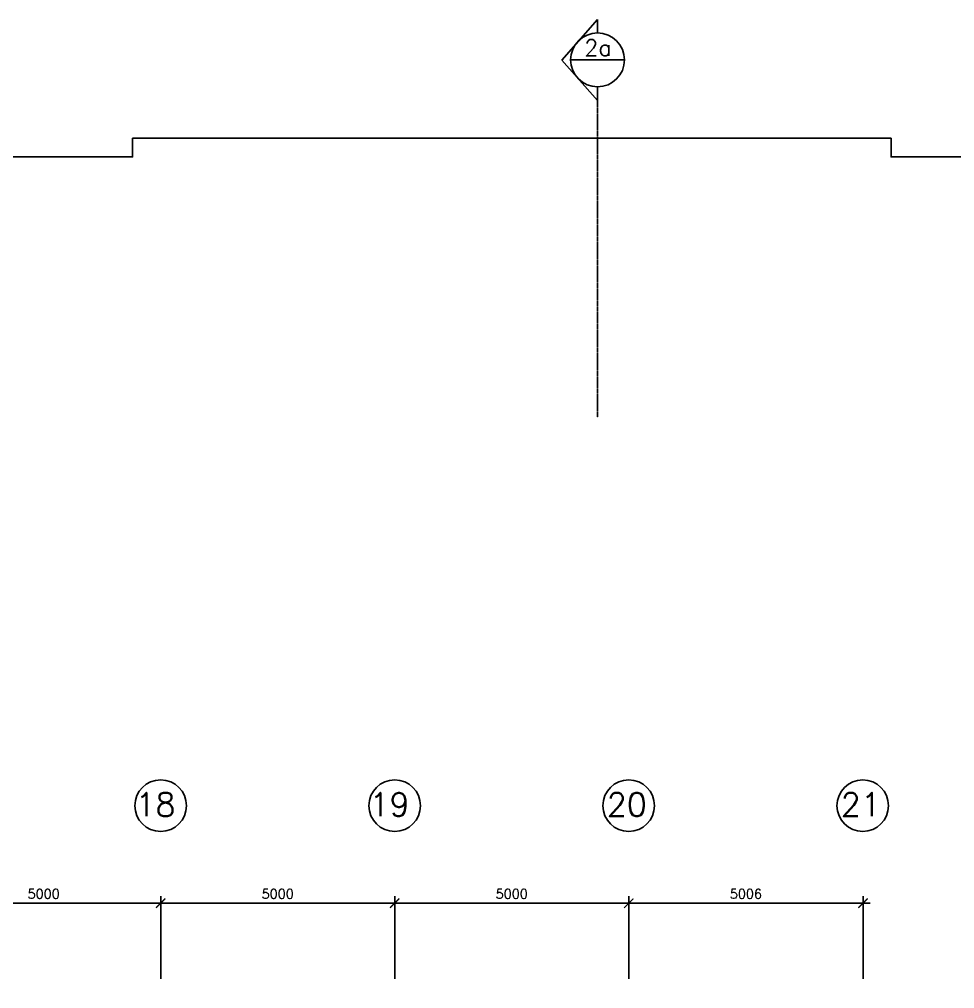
# Model space of a CAD drawing. Extents: x 2332957 to 2465864, y -1012926 to -914299.
# Drawn here: x 2417763 to 2437745, y -935000 to -914299 of the extents above; entities that cross this region are included whole.
import ezdxf

# ---------------------------------------------------------------- set-up
doc = ezdxf.new("R2010")
doc.units = 0
doc.header["$LTSCALE"] = 15
doc.header["$MEASUREMENT"] = 0
doc.header["$PDMODE"] = 34
doc.linetypes.add('DASHDOT', pattern=[1, 0.5, -0.25, 0, -0.25])
doc.layers.get('0').update_dxf_attribs({"linetype": 'CONTINUOUS'})
doc.layers.get('DEFPOINTS').update_dxf_attribs({"linetype": 'CONTINUOUS'})
for name, color, linetype in [('AR', 7, 'CONTINUOUS'), ('AR1', 7, 'CONTINUOUS'), ('DIM', 7, 'CONTINUOUS'), ('GRID-T', 7, 'CONTINUOUS'), ('hatch', 7, 'CONTINUOUS')]:
    doc.layers.add(name, color=color, linetype=linetype)
doc.styles.add('ROMANS', font='romans')
doc.styles.get("Standard").update_dxf_attribs({"font": 'ROMANS.SHX'})
doc.dimstyles.new('STANDARD$0', dxfattribs={"dimscale": 0, "dimtxt": 8, "dimasz": 6, "dimexe": 1, "dimexo": 1, "dimgap": 3, "dimtad": 1, "dimdec": 0, "dimlfac": -1, "dimrnd": 1, "dimzin": 0, "dimdsep": 46, "dimtxsty": 'Standard', "dimcen": 0, "dimclrd": 5, "dimclre": 250, "dimadec": 0, "dimazin": 0, "dimtfac": 1, "dimtdec": 4, "dimtofl": 0, "dimtmove": 0, "dimatfit": 3, "dimfxl": 1, "dimtolj": 1, "dimtzin": 0, "dimarcsym": 0})

# ---------------------------------------------------------------- blocks, each defined once
blk = doc.blocks.new('_ARCHTICK')
at = {"color": 0, "linetype": 'ByBlock', "const_width": 0.15}
blk.add_lwpolyline([(-0.5, -0.5), (0.5, 0.5)], dxfattribs=at)
blk = doc.blocks.new('*D270')
at = {"layer": 'DEFPOINTS', "color": 0, "transparency": 16777216}
for p in [(2420783, -933177), (2415783, -934938), (2420783, -934938)]:
    blk.add_point(p, dxfattribs=at)
at = {"layer": 'DIM', "color": 7, "lineweight": -2, "transparency": 16777216}
for p, q in [((2415633, -933177), (2420933, -933177)), ((2415783, -934788), (2415783, -933027)), ((2420783, -934788), (2420783, -933027))]:
    blk.add_line(p, q, dxfattribs=at)
at = {"layer": 'DIM', "color": 7, "lineweight": -2, "transparency": 16777216, "xscale": 200, "yscale": 200, "zscale": 200, "rotation": 180}
blk.add_blockref('_ARCHTICK', (2415783, -933177), dxfattribs=at)
at = {"layer": 'DIM', "color": 7, "lineweight": -2, "transparency": 16777216, "xscale": 200, "yscale": 200, "zscale": 200}
blk.add_blockref('_ARCHTICK', (2420783, -933177), dxfattribs=at)
at = {"layer": 'DIM', "color": 7, "transparency": 16777216, "insert": (2418283, -932977), "char_height": 200, "attachment_point": 5, "style": 'ROMANS'}
blk.add_mtext('\\A1;5000', dxfattribs=at)
blk = doc.blocks.new('*D271')
at = {"layer": 'DEFPOINTS', "color": 0, "transparency": 16777216}
for p in [(2425783, -933177), (2420783, -934938), (2425783, -934938)]:
    blk.add_point(p, dxfattribs=at)
at = {"layer": 'DIM', "color": 7, "lineweight": -2, "transparency": 16777216}
for p, q in [((2420633, -933177), (2425933, -933177)), ((2420783, -934788), (2420783, -933027)), ((2425783, -934788), (2425783, -933027))]:
    blk.add_line(p, q, dxfattribs=at)
at = {"layer": 'DIM', "color": 7, "lineweight": -2, "transparency": 16777216, "xscale": 200, "yscale": 200, "zscale": 200, "rotation": 180}
blk.add_blockref('_ARCHTICK', (2420783, -933177), dxfattribs=at)
at = {"layer": 'DIM', "color": 7, "lineweight": -2, "transparency": 16777216, "xscale": 200, "yscale": 200, "zscale": 200}
blk.add_blockref('_ARCHTICK', (2425783, -933177), dxfattribs=at)
at = {"layer": 'DIM', "color": 7, "transparency": 16777216, "insert": (2423283, -932977), "char_height": 200, "attachment_point": 5, "style": 'ROMANS'}
blk.add_mtext('\\A1;5000', dxfattribs=at)
blk = doc.blocks.new('*D272')
at = {"layer": 'DEFPOINTS', "color": 0, "transparency": 16777216}
for p in [(2430783, -933177), (2425783, -934938), (2430783, -934938)]:
    blk.add_point(p, dxfattribs=at)
at = {"layer": 'DIM', "color": 7, "lineweight": -2, "transparency": 16777216}
for p, q in [((2425633, -933177), (2430933, -933177)), ((2425783, -934788), (2425783, -933027)), ((2430783, -934788), (2430783, -933027))]:
    blk.add_line(p, q, dxfattribs=at)
at = {"layer": 'DIM', "color": 7, "lineweight": -2, "transparency": 16777216, "xscale": 200, "yscale": 200, "zscale": 200, "rotation": 180}
blk.add_blockref('_ARCHTICK', (2425783, -933177), dxfattribs=at)
at = {"layer": 'DIM', "color": 7, "lineweight": -2, "transparency": 16777216, "xscale": 200, "yscale": 200, "zscale": 200}
blk.add_blockref('_ARCHTICK', (2430783, -933177), dxfattribs=at)
at = {"layer": 'DIM', "color": 7, "transparency": 16777216, "insert": (2428283, -932977), "char_height": 200, "attachment_point": 5, "style": 'ROMANS'}
blk.add_mtext('\\A1;5000', dxfattribs=at)
blk = doc.blocks.new('*D273')
at = {"layer": 'DEFPOINTS', "color": 0, "transparency": 16777216}
for p in [(2435789, -933177), (2430783, -934938), (2435789, -934938)]:
    blk.add_point(p, dxfattribs=at)
at = {"layer": 'DIM', "color": 7, "lineweight": -2, "transparency": 16777216}
for p, q in [((2430633, -933177), (2435939, -933177)), ((2430783, -934788), (2430783, -933027)), ((2435789, -934788), (2435789, -933027))]:
    blk.add_line(p, q, dxfattribs=at)
at = {"layer": 'DIM', "color": 7, "lineweight": -2, "transparency": 16777216, "xscale": 200, "yscale": 200, "zscale": 200, "rotation": 180}
blk.add_blockref('_ARCHTICK', (2430783, -933177), dxfattribs=at)
at = {"layer": 'DIM', "color": 7, "lineweight": -2, "transparency": 16777216, "xscale": 200, "yscale": 200, "zscale": 200}
blk.add_blockref('_ARCHTICK', (2435789, -933177), dxfattribs=at)
at = {"layer": 'DIM', "color": 7, "transparency": 16777216, "insert": (2433286, -932977), "char_height": 200, "attachment_point": 5, "style": 'ROMANS'}
blk.add_mtext('\\A1;5006', dxfattribs=at)

msp = doc.modelspace()

# ---------------------------------------------------------------- linework, layer by layer
at = {"layer": 'AR', "color": 0}
for p, q in [((2430116.5, -914298.8), (2429354.2, -915166.3)), ((2430116.5, -914298.8), (2429354.2, -915166.3)), ((2430116.5, -916033.8), (2429354.2, -915166.3)), ((2430116.5, -916033.8), (2429354.2, -915166.3)), ((2429541.5, -915163.7), (2430691.5, -915163.7)), ((2429541.5, -915163.7), (2430691.5, -915163.7))]:
    msp.add_line(p, q, dxfattribs=at)
at = {"layer": 'AR', "color": 0, "linetype": 'Continuous'}
for p, q in [((2430116.5, -914588.7), (2430116.5, -914298.8)), ((2430116.5, -914588.7), (2430116.5, -914298.8)), ((2430116.5, -915738.7), (2430116.5, -916033.8)), ((2430116.5, -915738.7), (2430116.5, -916033.8))]:
    msp.add_line(p, q, dxfattribs=at)
at = {"layer": 'AR', "color": 0, "linetype": 'DASHDOT'}
msp.add_line((2430116.5, -916033.8), (2430116.5, -922801.9), dxfattribs=at)
msp.add_line((2430116.5, -916033.8), (2430116.5, -922801.9), dxfattribs=at)
at = {"layer": 'AR', "color": 0}
msp.add_circle((2430116.5, -915163.7), 575, dxfattribs=at)
msp.add_circle((2430116.5, -915163.7), 575, dxfattribs=at)
at = {"layer": 'GRID-T', "color": 0}
for centre in [(2420782.2, -931093), (2425782.2, -931093), (2430782.2, -931093), (2435782.2, -931093)]:
    msp.add_circle(centre, 550, dxfattribs=at)
at = {"layer": 'hatch', "color": 0}
msp.add_lwpolyline([(2400657.9, -938662.5), (2400657.9, -933987.5), (2390707.9, -933987.5), (2390707.9, -923962.5), (2394532.9, -923962.5), (2394532.9, -917237.5), (2420182.2, -917237.5), (2420182.2, -916837.5), (2436388.9, -916837.5), (2436388.9, -917237.5), (2462038.9, -917237.5), (2462038.9, -923962.5), (2465863.9, -923962.5), (2465863.9, -940737.5), (2436031.6, -940737.5)], dxfattribs=at)

# ---------------------------------------------------------------- texts
at = {"layer": 'AR1', "color": 0, "style": 'ROMANS'}
msp.add_text('2a', height=350, dxfattribs=at).set_placement((2429834.1, -915080.5))
msp.add_text('2a', height=350, dxfattribs=at).set_placement((2429834.1, -915080.5))
at = {"layer": 'GRID-T', "color": 0, "style": 'ROMANS'}
for s, p in [('18', (2420242, -931318.7)), ('19', (2425242, -931318.7)), ('20', (2430312.6, -931318.7)), ('21', (2435312.6, -931318.7))]:
    msp.add_text(s, height=500, dxfattribs=at).set_placement(p)

# ---------------------------------------------------------------- dimensions: what is measured, and where the dimension line sits
at = {"layer": 'DIM', "color": 0}
for p1, p2, picture, middle in [((2415782.9, -934938.2), (2420782.9, -934938.2), '*D270', (2418282.9, -932977.2)), ((2420782.9, -934938.2), (2425782.9, -934938.2), '*D271', (2423282.9, -932977.2)), ((2425782.9, -934938.2), (2430782.9, -934938.2), '*D272', (2428282.9, -932977.2)), ((2430782.9, -934938.2), (2435788.9, -934938.2), '*D273', (2433285.9, -932977.2))]:
    dim = msp.add_aligned_dim(p1=p1, p2=p2, distance=1761, dimstyle='STANDARD$0', override={"dimscale": 100, "dimtxt": 2, "dimasz": 2, "dimexe": 1.5, "dimexo": 1.5, "dimgap": 1, "dimtxsty": 'ROMANS', "dimblk": 'ARCHTICK', "dimdle": 1.5, "dimclrd": 7, "dimclre": 7, "dimclrt": 7, "dimtdec": 0, "dimtmove": 2}, dxfattribs=at)
    dim.commit()
    dim.dimension.update_dxf_attribs({"geometry": picture, "text_midpoint": middle})

doc.saveas('drawing.dxf')
